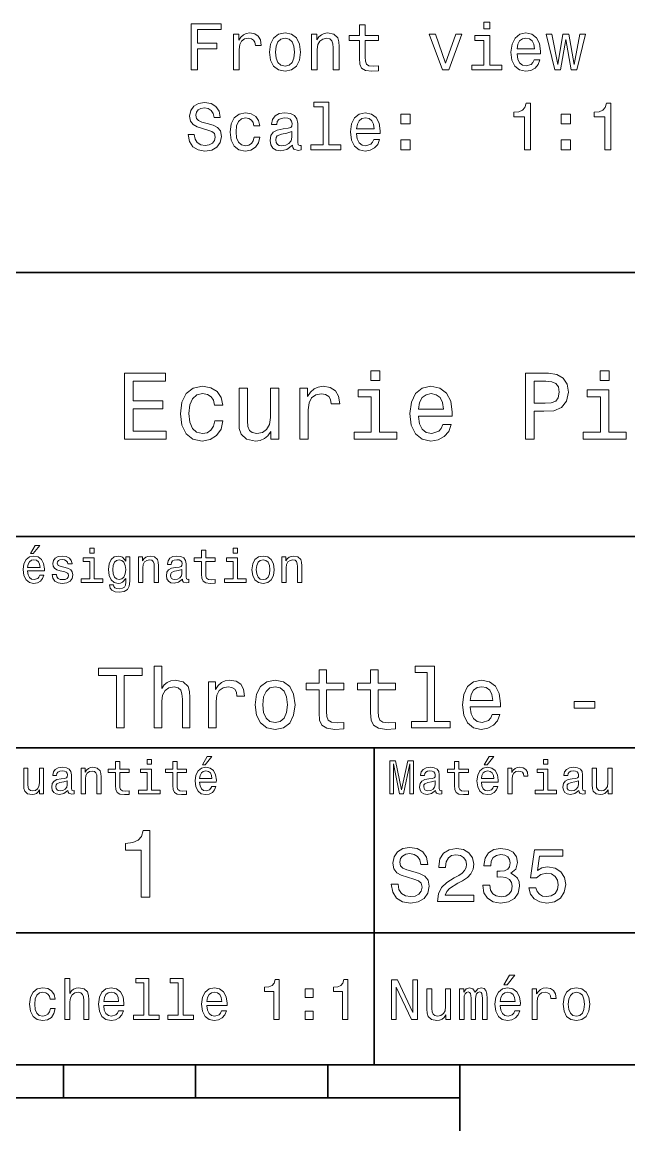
# Model space of a CAD drawing. Extents: x 0 to 297, y 0 to 210.
# Drawn here: x 165.4 to 211.3, y 5 to 89 of the extents above; entities that cross this region are included whole.
import ezdxf

# ---------------------------------------------------------------- set-up
doc = ezdxf.new("R2010")
doc.units = 0

msp = doc.modelspace()

# ---------------------------------------------------------------- linework, layer by layer
at = {"color": 7, "lineweight": 35}
for p, q in [((97, 70), (287, 70)), ((162, 50), (287, 50)), ((162, 34), (287, 34)), ((162, 20), (287, 20)), ((10, 10), (287, 10)), ((97, 10), (287, 10)), ((98.5, 7.5), (198.5, 7.5))]:
    msp.add_line(p, q, dxfattribs=at)
at = {"color": 7, "lineweight": 35, "ltscale": 0.35}
msp.add_line((192, 20), (192, 34), dxfattribs=at)
at = {"color": 7, "lineweight": 35, "ltscale": 0.25}
msp.add_line((192, 10), (192, 20), dxfattribs=at)
at = {"color": 7, "lineweight": 35, "ltscale": 0.0625}
for p, q in [((168.5, 10), (168.5, 7.5)), ((178.5, 10), (178.5, 7.5)), ((188.5, 10), (188.5, 7.5))]:
    msp.add_line(p, q, dxfattribs=at)
at = {"color": 7, "lineweight": 35, "ltscale": 0.125}
msp.add_line((198.5, 10), (198.5, 5), dxfattribs=at)
at = {"color": 7, "lineweight": 13}
for points in [[(178.160248, 85.343369), (178.629272, 85.343369), (178.629272, 86.952156), (180.101898, 86.952156), (180.101898, 87.370743), (178.629272, 87.370743), (178.629272, 88.419739), (180.439789, 88.419739), (180.439789, 88.843369), (178.160248, 88.843369)], [(190.889359, 87.582565), (190.889359, 86.225937), (190.919617, 85.78717), (191.060822, 85.484581), (191.343246, 85.308067), (191.822357, 85.247551), (192.346848, 85.272766), (192.346848, 85.656052), (191.963562, 85.625786), (191.615585, 85.666138), (191.428986, 85.792213), (191.348297, 86.004028), (191.33316, 86.301582), (191.33316, 87.582565), (192.346848, 87.582565), (192.346848, 87.9608), (191.33316, 87.9608), (191.33316, 88.752594), (190.889359, 88.752594), (190.889359, 87.9608), (190.122787, 87.9608), (190.122787, 87.582565)], [(200.774078, 88.964409), (200.305069, 88.964409), (200.305069, 88.460083), (200.774078, 88.460083)], [(181.352615, 85.343369), (181.796417, 85.343369), (181.796417, 86.89164), (181.841812, 87.264839), (181.977982, 87.532127), (182.199875, 87.693512), (182.497421, 87.748985), (182.71933, 87.713684), (182.885757, 87.612823), (182.986618, 87.441353), (183.021927, 87.209366), (183.470764, 87.209366), (183.410248, 87.617867), (183.24382, 87.91037), (182.966446, 88.086884), (182.588211, 88.1474), (182.330994, 88.107056), (182.1091, 88.006195), (181.912415, 87.834724), (181.756073, 87.602737), (181.756073, 88.051582), (181.352615, 88.051582)], [(184.091095, 86.694954), (184.171783, 86.079681), (184.403763, 85.625786), (184.771927, 85.343369), (185.266159, 85.247551), (185.755356, 85.343369), (186.123505, 85.620743), (186.355499, 86.074638), (186.441238, 86.694954), (186.355499, 87.310226), (186.123505, 87.769157), (185.755356, 88.046539), (185.266159, 88.1474), (184.771927, 88.046539), (184.403763, 87.764114), (184.171783, 87.310226)], [(184.544983, 86.699997), (184.590363, 87.153885), (184.731583, 87.481697), (184.958527, 87.683426), (185.266159, 87.754028), (185.568756, 87.683426), (185.7957, 87.48674), (185.936905, 87.153885), (185.987335, 86.699997), (185.936905, 86.241066), (185.7957, 85.908211), (185.568756, 85.706482), (185.266159, 85.640923), (184.958527, 85.706482), (184.731583, 85.908211), (184.590363, 86.241066)], [(187.25824, 85.343369), (187.702042, 85.343369), (187.702042, 86.906769), (187.747421, 87.264839), (187.893677, 87.527084), (188.120621, 87.688469), (188.423218, 87.748985), (188.665298, 87.698555), (188.816589, 87.562386), (188.892242, 87.335442), (188.91745, 87.032852), (188.91745, 85.343369), (189.361267, 85.343369), (189.361267, 87.123627), (189.341095, 87.481697), (189.250305, 87.779251), (188.952759, 88.051582), (188.488785, 88.1474), (188.231583, 88.112099), (188.014725, 88.016281), (187.828125, 87.854897), (187.68187, 87.638039), (187.68187, 88.051582), (187.25824, 88.051582)], [(197.178268, 85.343369), (197.647278, 85.343369), (198.635757, 88.051582), (198.176819, 88.051582), (197.415298, 85.867867), (196.638641, 88.051582), (196.174667, 88.051582)], [(200.758957, 85.716568), (200.758957, 87.9608), (199.619186, 87.9608), (199.619186, 87.582565), (200.315155, 87.582565), (200.315155, 85.716568), (199.407379, 85.716568), (199.407379, 85.343369), (201.676819, 85.343369), (201.676819, 85.716568)], [(202.826675, 86.568871), (204.601898, 86.568871), (204.606934, 86.775642), (204.526245, 87.355614), (204.304352, 87.789337), (203.951324, 88.051582), (203.4823, 88.1474), (203.023361, 88.046539), (202.670334, 87.764114), (202.44339, 87.305183), (202.362701, 86.699997), (202.438354, 86.079681), (202.665298, 85.625786), (203.013275, 85.343369), (203.467163, 85.247551), (203.860535, 85.31311), (204.183304, 85.484581), (204.420334, 85.756912), (204.556503, 86.120026), (204.117737, 86.120026), (204.026962, 85.918297), (203.895844, 85.766998), (203.522644, 85.645966), (203.235184, 85.701439), (203.018326, 85.877953), (202.877106, 86.165413), (202.826675, 86.553741)], [(202.826675, 86.94207), (202.882156, 87.290054), (203.018326, 87.547256), (203.225098, 87.703598), (203.497437, 87.759071), (203.764725, 87.703598), (203.971497, 87.547256), (204.097565, 87.290054), (204.14296, 86.94207)], [(206.114868, 85.343369), (206.518326, 87.643082), (206.921783, 85.343369), (207.345413, 85.343369), (208.011108, 88.051582), (207.582443, 88.051582), (207.133591, 85.751869), (206.735184, 88.051582), (206.296417, 88.051582), (205.89801, 85.751869), (205.449158, 88.051582), (205.025528, 88.051582), (205.691223, 85.343369)], [(178.397278, 80.451439), (177.938354, 80.451439), (178.039215, 79.916855), (178.291382, 79.523483), (178.679703, 79.286453), (179.204193, 79.200722), (179.723648, 79.28141), (180.111984, 79.503311), (180.3591, 79.851295), (180.449875, 80.310226), (180.374222, 80.72377), (180.162415, 80.991066), (179.819473, 81.16758), (179.360535, 81.298698), (178.967163, 81.394524), (178.709961, 81.50547), (178.563705, 81.666855), (178.518326, 81.919022), (178.563705, 82.145966), (178.694839, 82.317436), (178.896561, 82.433426), (179.173935, 82.47377), (179.45636, 82.42334), (179.678268, 82.28717), (179.824524, 82.060226), (179.895126, 81.752594), (180.35405, 81.752594), (180.35405, 81.76268), (180.273361, 82.23674), (180.036331, 82.589767), (179.663132, 82.811668), (179.158813, 82.887314), (178.704926, 82.811668), (178.351898, 82.599854), (178.124954, 82.272041), (178.04425, 81.848412), (178.109818, 81.470169), (178.301468, 81.212967), (178.60405, 81.041496), (179.017593, 80.91037), (179.426102, 80.79438), (179.733734, 80.683426), (179.920334, 80.522041), (179.985901, 80.259796), (179.925385, 79.992508), (179.769043, 79.790779), (179.532013, 79.664696), (179.224365, 79.624352), (178.881439, 79.679825), (178.619186, 79.841209), (178.452759, 80.103455)], [(188.140793, 82.54438), (188.140793, 79.669739), (187.227982, 79.669739), (187.227982, 79.296539), (189.492386, 79.296539), (189.492386, 79.669739), (188.58461, 79.669739), (188.58461, 82.91758), (187.444839, 82.91758), (187.444839, 82.54438)], [(203.391525, 79.296539), (203.850449, 79.296539), (203.850449, 82.821754), (203.507507, 82.821754), (203.416733, 82.514122), (203.235184, 82.307343), (202.957794, 82.18631), (202.574524, 82.145966), (202.574524, 81.787895), (203.391525, 81.787895)], [(209.463562, 79.296539), (209.922501, 79.296539), (209.922501, 82.821754), (209.579559, 82.821754), (209.488785, 82.514122), (209.30722, 82.307343), (209.029846, 82.18631), (208.646561, 82.145966), (208.646561, 81.787895), (209.463562, 81.787895)], [(182.910965, 81.107056), (183.349731, 81.107056), (183.258957, 81.510513), (183.042099, 81.828239), (182.704193, 82.024925), (182.265442, 82.100571), (181.781296, 81.99971), (181.413132, 81.717285), (181.181152, 81.258354), (181.100449, 80.643082), (181.176102, 80.032852), (181.403046, 79.578957), (181.761108, 79.296539), (182.250305, 79.200722), (182.684021, 79.276367), (183.021927, 79.488182), (183.253906, 79.821037), (183.354782, 80.264839), (182.931152, 80.264839), (182.855499, 79.982422), (182.714279, 79.770599), (182.512558, 79.639481), (182.265442, 79.599136), (181.957809, 79.664696), (181.735901, 79.866425), (181.599731, 80.194237), (181.554337, 80.658211), (181.599731, 81.112099), (181.740936, 81.439911), (181.967896, 81.64164), (182.265442, 81.712242), (182.527679, 81.666855), (182.724365, 81.550865), (182.855499, 81.359222)], [(185.830994, 79.649567), (185.830994, 79.634438), (185.856216, 79.462967), (185.93187, 79.341927), (186.249588, 79.246109), (186.496704, 79.286453), (186.496704, 79.629395), (186.390793, 79.614265), (186.249588, 79.679825), (186.224365, 79.881554), (186.224365, 81.283569), (186.163849, 81.64164), (185.987335, 81.893799), (185.679703, 82.045097), (185.245987, 82.100571), (184.822357, 82.040054), (184.509674, 81.868584), (184.312988, 81.601295), (184.247421, 81.248268), (184.247421, 81.21801), (184.645844, 81.21801), (184.681152, 81.429825), (184.792099, 81.581123), (184.973648, 81.671898), (185.23085, 81.707199), (185.477982, 81.681984), (185.654495, 81.606339), (185.760391, 81.475212), (185.7957, 81.293655), (185.775528, 81.081841), (185.694839, 80.975937), (185.493103, 80.925499), (185.114868, 80.885155), (184.681152, 80.79438), (184.373505, 80.632996), (184.191956, 80.380836), (184.136475, 80.007637), (184.186905, 79.674782), (184.343246, 79.427666), (184.595413, 79.271324), (184.94339, 79.215851), (185.412415, 79.321754)], [(190.682587, 80.522041), (192.457809, 80.522041), (192.462845, 80.728813), (192.382156, 81.308784), (192.160248, 81.742508), (191.80722, 82.004753), (191.338211, 82.100571), (190.879272, 81.99971), (190.526245, 81.717285), (190.299301, 81.258354), (190.218613, 80.653168), (190.29425, 80.032852), (190.52121, 79.578957), (190.869186, 79.296539), (191.323074, 79.200722), (191.716446, 79.266281), (192.039215, 79.437752), (192.276245, 79.710083), (192.412415, 80.073196), (191.973648, 80.073196), (191.882874, 79.871468), (191.751755, 79.720169), (191.378555, 79.599136), (191.091095, 79.65461), (190.874222, 79.831123), (190.733017, 80.118584), (190.682587, 80.506912)], [(190.682587, 80.895241), (190.738068, 81.243225), (190.874222, 81.500427), (191.080994, 81.656769), (191.353333, 81.712242), (191.620621, 81.656769), (191.827393, 81.500427), (191.953476, 81.243225), (191.998871, 80.895241)], [(194.026245, 81.253311), (194.722214, 81.253311), (194.722214, 82.004753), (194.026245, 82.004753)], [(206.170334, 81.253311), (206.866302, 81.253311), (206.866302, 82.004753), (206.170334, 82.004753)], [(185.780563, 80.244667), (185.720047, 79.982422), (185.55867, 79.780685), (185.316589, 79.649567), (185.019043, 79.604179), (184.827393, 79.629395), (184.691238, 79.710083), (184.605499, 79.851295), (184.580276, 80.047981), (184.600449, 80.224495), (184.681152, 80.350571), (185.003906, 80.491783), (185.412415, 80.552299), (185.780563, 80.67334)], [(194.026245, 79.296539), (194.722214, 79.296539), (194.722214, 80.047981), (194.026245, 80.047981)], [(206.170334, 79.296539), (206.866302, 79.296539), (206.866302, 80.047981), (206.170334, 80.047981)], [(173.109512, 57.381123), (176.279541, 57.381123), (176.279541, 57.986309), (173.772339, 57.986309), (173.772339, 59.679394), (176.005768, 59.679394), (176.005768, 60.277374), (173.772339, 60.277374), (173.772339, 61.775936), (176.221893, 61.775936), (176.221893, 62.381123), (173.109512, 62.381123)], [(192.439484, 62.554031), (191.769455, 62.554031), (191.769455, 61.833572), (192.439484, 61.833572)], [(203.462524, 57.381123), (204.125351, 57.381123), (204.125351, 59.492073), (204.860229, 59.492073), (205.602295, 59.528095), (206.193085, 59.780258), (206.574921, 60.270172), (206.704605, 60.940201), (206.603745, 61.559795), (206.315552, 62.013687), (205.840057, 62.287464), (205.191635, 62.381123), (203.462524, 62.381123)], [(209.788177, 62.554031), (209.118149, 62.554031), (209.118149, 61.833572), (209.788177, 61.833572)], [(179.932281, 59.967579), (180.559082, 59.967579), (180.429398, 60.543945), (180.119598, 60.997837), (179.636887, 61.278816), (179.010086, 61.386887), (178.318436, 61.242794), (177.792511, 60.839336), (177.46109, 60.183716), (177.345825, 59.304752), (177.453888, 58.432995), (177.778091, 57.78458), (178.289627, 57.381123), (178.988464, 57.244236), (179.608063, 57.352303), (180.090775, 57.6549), (180.42218, 58.130402), (180.566284, 58.764408), (179.96109, 58.764408), (179.853027, 58.36095), (179.651291, 58.058357), (179.363113, 57.871037), (179.010086, 57.8134), (178.570602, 57.907059), (178.253601, 58.195244), (178.059082, 58.663544), (177.994232, 59.326366), (178.059082, 59.974781), (178.260803, 60.443081), (178.585007, 60.731266), (179.010086, 60.83213), (179.38472, 60.767288), (179.66571, 60.601585), (179.853027, 60.327808)], [(186.380402, 57.381123), (187.014404, 57.381123), (187.014404, 59.592937), (187.079254, 60.12608), (187.273773, 60.507923), (187.590775, 60.738472), (188.015854, 60.817722), (188.332855, 60.767288), (188.570602, 60.623199), (188.714691, 60.378242), (188.765121, 60.046829), (189.406342, 60.046829), (189.319885, 60.630402), (189.082123, 61.048271), (188.685883, 61.30043), (188.145538, 61.386887), (187.778091, 61.32925), (187.46109, 61.185158), (187.180115, 60.940201), (186.956772, 60.608788), (186.956772, 61.25), (186.380402, 61.25)], [(195.37175, 59.131844), (197.907776, 59.131844), (197.914978, 59.427231), (197.799713, 60.255764), (197.482712, 60.875359), (196.978378, 61.25), (196.30835, 61.386887), (195.65274, 61.242794), (195.148407, 60.839336), (194.824203, 60.183716), (194.708923, 59.319164), (194.817001, 58.432995), (195.141205, 57.78458), (195.638321, 57.381123), (196.286743, 57.244236), (196.848694, 57.337894), (197.309799, 57.582851), (197.648407, 57.971901), (197.842941, 58.490631), (197.216141, 58.490631), (197.086456, 58.20245), (196.899139, 57.986309), (196.365997, 57.8134), (195.955322, 57.892651), (195.645538, 58.14481), (195.443802, 58.555473), (195.37175, 59.110229)], [(205.01152, 61.76873), (205.443802, 61.725502), (205.760803, 61.588615), (205.94812, 61.336452), (206.01297, 60.940201), (205.940918, 60.522331), (205.746399, 60.270172), (205.414978, 60.140488), (204.96109, 60.104465), (204.125351, 60.104465), (204.125351, 61.76873)], [(184.788177, 61.25), (184.154175, 61.25), (184.154175, 59.016571), (184.082123, 58.497837), (183.873199, 58.123196), (183.548996, 57.892651), (183.123917, 57.820602), (182.785294, 57.878242), (182.569168, 58.051151), (182.446686, 58.346542), (182.417862, 58.764408), (182.417862, 61.25), (181.783859, 61.25), (181.783859, 58.706772), (181.805481, 58.195244), (181.942368, 57.770172), (182.360229, 57.381123), (183.030258, 57.244236), (183.390488, 57.294666), (183.700287, 57.424351), (183.966858, 57.647694), (184.182999, 57.971901), (184.182999, 57.381123), (184.788177, 57.381123)], [(192.417862, 57.914265), (192.417862, 61.120316), (190.789627, 61.120316), (190.789627, 60.579971), (191.783859, 60.579971), (191.783859, 57.914265), (190.48703, 57.914265), (190.48703, 57.381123), (193.729111, 57.381123), (193.729111, 57.914265)], [(195.37175, 59.664986), (195.451004, 60.162102), (195.645538, 60.529537), (195.940918, 60.75288), (196.329971, 60.83213), (196.711807, 60.75288), (197.007202, 60.529537), (197.187317, 60.162102), (197.252167, 59.664986)], [(209.766571, 57.914265), (209.766571, 61.120316), (208.138321, 61.120316), (208.138321, 60.579971), (209.132568, 60.579971), (209.132568, 57.914265), (207.835724, 57.914265), (207.835724, 57.381123), (211.077805, 57.381123), (211.077805, 57.914265)], [(166.004318, 48.728386), (166.216858, 48.728386), (166.717575, 49.340778), (166.364548, 49.340778)], [(170.824203, 49.117435), (170.489197, 49.117435), (170.489197, 48.757202), (170.824203, 48.757202)], [(178.943802, 48.130402), (178.943802, 47.161381), (178.965424, 46.84798), (179.066284, 46.631844), (179.268005, 46.505764), (179.610229, 46.462536), (179.984863, 46.480545), (179.984863, 46.754322), (179.71109, 46.732708), (179.46254, 46.761528), (179.329254, 46.851585), (179.271606, 47.00288), (179.260803, 47.215416), (179.260803, 48.130402), (179.984863, 48.130402), (179.984863, 48.400574), (179.260803, 48.400574), (179.260803, 48.966137), (178.943802, 48.966137), (178.943802, 48.400574), (178.396255, 48.400574), (178.396255, 48.130402)], [(181.667145, 49.117435), (181.332138, 49.117435), (181.332138, 48.757202), (181.667145, 48.757202)], [(165.784576, 47.406338), (167.052597, 47.406338), (167.056198, 47.554035), (166.998566, 47.9683), (166.840057, 48.278099), (166.587891, 48.465416), (166.252884, 48.533859), (165.925079, 48.461815), (165.672913, 48.260086), (165.510803, 47.932278), (165.453171, 47.5), (165.507202, 47.056915), (165.669312, 46.732708), (165.917862, 46.530979), (166.242081, 46.462536), (166.523056, 46.509365), (166.753601, 46.631844), (166.922913, 46.826366), (167.020172, 47.085735), (166.706772, 47.085735), (166.641937, 46.941643), (166.548264, 46.833572), (166.281708, 46.747116), (166.07637, 46.786743), (165.921463, 46.912823), (165.820602, 47.118156), (165.784576, 47.395531)], [(165.784576, 47.672909), (165.824203, 47.921471), (165.921463, 48.105186), (166.069168, 48.216858), (166.263687, 48.256485), (166.454605, 48.216858), (166.60231, 48.105186), (166.692368, 47.921471), (166.724777, 47.672909)], [(168.623199, 47.658501), (168.317001, 47.730545), (168.090057, 47.8134), (168.014404, 47.982708), (168.036026, 48.101585), (168.111664, 48.188038), (168.234146, 48.242073), (168.41066, 48.263687), (168.579971, 48.242073), (168.713257, 48.177231), (168.799713, 48.079971), (168.835739, 47.950287), (169.145538, 47.950287), (169.145538, 47.957493), (169.091492, 48.191643), (168.943802, 48.375359), (168.713257, 48.490635), (168.41066, 48.533859), (168.104462, 48.490635), (167.881119, 48.371758), (167.740631, 48.195244), (167.697403, 47.971901), (167.729828, 47.755764), (167.830688, 47.604465), (167.996399, 47.496399), (168.237747, 47.42075), (168.590775, 47.334293), (168.806915, 47.244236), (168.864548, 47.172188), (168.886169, 47.064121), (168.853745, 46.930836), (168.767288, 46.829971), (168.626801, 46.765129), (168.439484, 46.743515), (168.241348, 46.765129), (168.09726, 46.840778), (168, 46.963257), (167.960373, 47.132565), (167.654175, 47.132565), (167.704605, 46.844379), (167.85231, 46.635445), (168.086456, 46.509365), (168.41066, 46.462536), (168.749283, 46.509365), (168.997833, 46.635445), (169.149139, 46.837173), (169.203171, 47.100143), (169.163544, 47.327087), (169.05188, 47.481987), (168.868149, 47.582851)], [(170.8134, 46.79755), (170.8134, 48.400574), (169.999283, 48.400574), (169.999283, 48.130402), (170.496399, 48.130402), (170.496399, 46.79755), (169.847977, 46.79755), (169.847977, 46.530979), (171.469025, 46.530979), (171.469025, 46.79755)], [(173.518738, 46.617435), (173.518738, 48.465416), (173.216141, 48.465416), (173.216141, 48.152016), (172.967575, 48.4366), (172.816284, 48.508644), (172.646973, 48.533859), (172.340775, 48.461815), (172.103027, 48.260086), (171.94812, 47.935879), (171.894089, 47.5), (171.94812, 47.060516), (172.103027, 46.736309), (172.340775, 46.530979), (172.646973, 46.462536), (172.819885, 46.487751), (172.963974, 46.552593), (173.216141, 46.826366), (173.216141, 46.552593), (173.187317, 46.336456), (173.108063, 46.181557), (172.956772, 46.091499), (172.729828, 46.059078), (172.531708, 46.080692), (172.391205, 46.134727), (172.30835, 46.228386), (172.283142, 46.354465), (171.976944, 46.354465), (171.976944, 46.340057), (172.023773, 46.109509), (172.167862, 45.9366), (172.398407, 45.824928), (172.711823, 45.785301), (173.086456, 45.839336), (173.335022, 45.990635), (173.47551, 46.253601)], [(172.221909, 47.5), (172.254318, 47.820606), (172.351593, 48.058357), (172.502884, 48.198845), (172.704605, 48.249279), (172.917145, 48.198845), (173.075653, 48.058357), (173.172913, 47.820606), (173.208939, 47.5), (173.172913, 47.172188), (173.075653, 46.938038), (172.917145, 46.793949), (172.704605, 46.747116), (172.502884, 46.793949), (172.351593, 46.938038), (172.254318, 47.175793)], [(174.181549, 46.530979), (174.498566, 46.530979), (174.498566, 47.647694), (174.530975, 47.903458), (174.635452, 48.090778), (174.797546, 48.206051), (175.013687, 48.249279), (175.1866, 48.213257), (175.294662, 48.115993), (175.348709, 47.953888), (175.366714, 47.737751), (175.366714, 46.530979), (175.683716, 46.530979), (175.683716, 47.802593), (175.669312, 48.058357), (175.604462, 48.270893), (175.391937, 48.465416), (175.060516, 48.533859), (174.876801, 48.508644), (174.721909, 48.440201), (174.588623, 48.324928), (174.484146, 48.170029), (174.484146, 48.465416), (174.181549, 48.465416)], [(177.499283, 46.783142), (177.499283, 46.772335), (177.517288, 46.649857), (177.57132, 46.5634), (177.798264, 46.494957), (177.974777, 46.523773), (177.974777, 46.76873), (177.899139, 46.757923), (177.798264, 46.804756), (177.780258, 46.948845), (177.780258, 47.950287), (177.73703, 48.206051), (177.610947, 48.386166), (177.391205, 48.494236), (177.081406, 48.533859), (176.778824, 48.490635), (176.555481, 48.368156), (176.414978, 48.177231), (176.368149, 47.925072), (176.368149, 47.903458), (176.65274, 47.903458), (176.677948, 48.054756), (176.757202, 48.162823), (176.886887, 48.227665), (177.070602, 48.25288), (177.247116, 48.234871), (177.373199, 48.180836), (177.448853, 48.087173), (177.47406, 47.957493), (177.459656, 47.806194), (177.402023, 47.730545), (177.257919, 47.694523), (176.987747, 47.665707), (176.677948, 47.600864), (176.458206, 47.485592), (176.328537, 47.305473), (176.28891, 47.038906), (176.324921, 46.801151), (176.4366, 46.624638), (176.616714, 46.512966), (176.86528, 46.473343), (177.200287, 46.548992)], [(181.656342, 46.79755), (181.656342, 48.400574), (180.842224, 48.400574), (180.842224, 48.130402), (181.33934, 48.130402), (181.33934, 46.79755), (180.690918, 46.79755), (180.690918, 46.530979), (182.311966, 46.530979), (182.311966, 46.79755)], [(182.762253, 47.496399), (182.819885, 47.056915), (182.985596, 46.732708), (183.248566, 46.530979), (183.601593, 46.462536), (183.951004, 46.530979), (184.213974, 46.729107), (184.379684, 47.053314), (184.440918, 47.496399), (184.379684, 47.935879), (184.213974, 48.263687), (183.951004, 48.461815), (183.601593, 48.533859), (183.248566, 48.461815), (182.985596, 48.260086), (182.819885, 47.935879)], [(183.086456, 47.5), (183.118881, 47.824207), (183.219742, 48.058357), (183.381851, 48.20245), (183.601593, 48.25288), (183.817719, 48.20245), (183.979828, 48.061958), (184.080688, 47.824207), (184.116714, 47.5), (184.080688, 47.172188), (183.979828, 46.934437), (183.817719, 46.790344), (183.601593, 46.743515), (183.381851, 46.790344), (183.219742, 46.934437), (183.118881, 47.172188)], [(185.024506, 46.530979), (185.341492, 46.530979), (185.341492, 47.647694), (185.373917, 47.903458), (185.478394, 48.090778), (185.640488, 48.206051), (185.856628, 48.249279), (186.029541, 48.213257), (186.137604, 48.115993), (186.19165, 47.953888), (186.209656, 47.737751), (186.209656, 46.530979), (186.526657, 46.530979), (186.526657, 47.802593), (186.512253, 48.058357), (186.447403, 48.270893), (186.234879, 48.465416), (185.903458, 48.533859), (185.719742, 48.508644), (185.56485, 48.440201), (185.431564, 48.324928), (185.327087, 48.170029), (185.327087, 48.465416), (185.024506, 48.465416)], [(177.463257, 47.208214), (177.420029, 47.020893), (177.304749, 46.876801), (177.131851, 46.783142), (176.919312, 46.750721), (176.782425, 46.76873), (176.68515, 46.826366), (176.623917, 46.927231), (176.605911, 47.067722), (176.620316, 47.193802), (176.677948, 47.283859), (176.908508, 47.384727), (177.200287, 47.427952), (177.463257, 47.514408)], [(172.505051, 35.530258), (173.101593, 35.530258), (173.101593, 39.485588), (174.463257, 39.485588), (174.463257, 40.030258), (171.136902, 40.030258), (171.136902, 39.485588), (172.505051, 39.485588)], [(175.364563, 35.530258), (175.935165, 35.530258), (175.935165, 37.540344), (175.99353, 38.000721), (176.181564, 38.337894), (176.473358, 38.545387), (176.862396, 38.623199), (177.173645, 38.558357), (177.368164, 38.383286), (177.465424, 38.091499), (177.497849, 37.70245), (177.497849, 35.530258), (178.068451, 35.530258), (178.068451, 37.819164), (178.042511, 38.279537), (177.925797, 38.662102), (177.543243, 39.012245), (176.946701, 39.135445), (176.622482, 39.090057), (176.343674, 38.966858), (176.110245, 38.772331), (175.935165, 38.506485), (175.935165, 40.185879), (175.364563, 40.185879)], [(187.840073, 38.409222), (187.840073, 36.664986), (187.878967, 36.100864), (188.060532, 35.711815), (188.423645, 35.484871), (189.039642, 35.407059), (189.713989, 35.43948), (189.713989, 35.932274), (189.221191, 35.893372), (188.773788, 35.945244), (188.533875, 36.107349), (188.43013, 36.379681), (188.410675, 36.762245), (188.410675, 38.409222), (189.713989, 38.409222), (189.713989, 38.895531), (188.410675, 38.895531), (188.410675, 39.913544), (187.840073, 39.913544), (187.840073, 38.895531), (186.854477, 38.895531), (186.854477, 38.409222)], [(191.74353, 38.409222), (191.74353, 36.664986), (191.782425, 36.100864), (191.963989, 35.711815), (192.327103, 35.484871), (192.943085, 35.407059), (193.617447, 35.43948), (193.617447, 35.932274), (193.124649, 35.893372), (192.677246, 35.945244), (192.437332, 36.107349), (192.333588, 36.379681), (192.314133, 36.762245), (192.314133, 38.409222), (193.617447, 38.409222), (193.617447, 38.895531), (192.314133, 38.895531), (192.314133, 39.913544), (191.74353, 39.913544), (191.74353, 38.895531), (190.757935, 38.895531), (190.757935, 38.409222)], [(196.016571, 39.706051), (196.016571, 36.010086), (194.842941, 36.010086), (194.842941, 35.530258), (197.754333, 35.530258), (197.754333, 36.010086), (196.587189, 36.010086), (196.587189, 40.185879), (195.121765, 40.185879), (195.121765, 39.706051)], [(179.481995, 35.530258), (180.052597, 35.530258), (180.052597, 37.520893), (180.110962, 38.000721), (180.286026, 38.344379), (180.571335, 38.551872), (180.953903, 38.623199), (181.239197, 38.577808), (181.453186, 38.448124), (181.582855, 38.227665), (181.62825, 37.929394), (182.205338, 37.929394), (182.127533, 38.454609), (181.913559, 38.830692), (181.556931, 39.057636), (181.070618, 39.135445), (180.739929, 39.083572), (180.45462, 38.953888), (180.201736, 38.733429), (180.000732, 38.435158), (180.000732, 39.012245), (179.481995, 39.012245)], [(183.002884, 37.268009), (183.106628, 36.476944), (183.404907, 35.893372), (183.87825, 35.530258), (184.513702, 35.407059), (185.142654, 35.530258), (185.615997, 35.886887), (185.914276, 36.470459), (186.024506, 37.268009), (185.914276, 38.059078), (185.615997, 38.649136), (185.142654, 39.005764), (184.513702, 39.135445), (183.87825, 39.005764), (183.404907, 38.642651), (183.106628, 38.059078)], [(183.586456, 37.274494), (183.644821, 37.858067), (183.82637, 38.279537), (184.118164, 38.538902), (184.513702, 38.629681), (184.90274, 38.538902), (185.194534, 38.286022), (185.376083, 37.858067), (185.440933, 37.274494), (185.376083, 36.684437), (185.194534, 36.256481), (184.90274, 35.997116), (184.513702, 35.912823), (184.118164, 35.997116), (183.82637, 36.256481), (183.644821, 36.684437)], [(199.284592, 37.105907), (201.567017, 37.105907), (201.573486, 37.371758), (201.469757, 38.117435), (201.184448, 38.675072), (200.73056, 39.012245), (200.127533, 39.135445), (199.537476, 39.005764), (199.083588, 38.642651), (198.791794, 38.052593), (198.688049, 37.274494), (198.785309, 36.476944), (199.077103, 35.893372), (199.524506, 35.530258), (200.108078, 35.407059), (200.613846, 35.491352), (201.028824, 35.711815), (201.333588, 36.061958), (201.508652, 36.528816), (200.944534, 36.528816), (200.82782, 36.269451), (200.659225, 36.074928), (200.179398, 35.919308), (199.809814, 35.990631), (199.530991, 36.217579), (199.349426, 36.587173), (199.284592, 37.086452)], [(199.284592, 37.585735), (199.355911, 38.033138), (199.530991, 38.363831), (199.796844, 38.564842), (200.146988, 38.636166), (200.490646, 38.564842), (200.7565, 38.363831), (200.918594, 38.033138), (200.976959, 37.585735)], [(207.149872, 37.015129), (208.719025, 37.015129), (208.719025, 37.527378), (207.149872, 37.527378)], [(172.438034, 32.130402), (172.438034, 31.161383), (172.459656, 30.847982), (172.560516, 30.631844), (172.762253, 30.505762), (173.104462, 30.462536), (173.479111, 30.480547), (173.479111, 30.754322), (173.205338, 30.732708), (172.956772, 30.761526), (172.823486, 30.851583), (172.765854, 31.002882), (172.755035, 31.215418), (172.755035, 32.130402), (173.479111, 32.130402), (173.479111, 32.400574), (172.755035, 32.400574), (172.755035, 32.966137), (172.438034, 32.966137), (172.438034, 32.400574), (171.890488, 32.400574), (171.890488, 32.130402)], [(175.161377, 33.117435), (174.82637, 33.117435), (174.82637, 32.757202), (175.161377, 32.757202)], [(176.775223, 32.130402), (176.775223, 31.161383), (176.796829, 30.847982), (176.89769, 30.631844), (177.099426, 30.505762), (177.44165, 30.462536), (177.816284, 30.480547), (177.816284, 30.754322), (177.542511, 30.732708), (177.293945, 30.761526), (177.16066, 30.851583), (177.103027, 31.002882), (177.092224, 31.215418), (177.092224, 32.130402), (177.816284, 32.130402), (177.816284, 32.400574), (177.092224, 32.400574), (177.092224, 32.966137), (176.775223, 32.966137), (176.775223, 32.400574), (176.227661, 32.400574), (176.227661, 32.130402)], [(179.015854, 32.728386), (179.228394, 32.728386), (179.729111, 33.340778), (179.376083, 33.340778)], [(193.183716, 30.530979), (193.46109, 30.530979), (193.46109, 32.80043), (193.929398, 30.530979), (194.239197, 30.530979), (194.703888, 32.80043), (194.703888, 30.530979), (194.984863, 30.530979), (194.984863, 33.030979), (194.545395, 33.030979), (194.08429, 30.826368), (193.626801, 33.030979), (193.183716, 33.030979)], [(198.100861, 32.130402), (198.100861, 31.161383), (198.122482, 30.847982), (198.223343, 30.631844), (198.425079, 30.505762), (198.767288, 30.462536), (199.141937, 30.480547), (199.141937, 30.754322), (198.868149, 30.732708), (198.619598, 30.761526), (198.486313, 30.851583), (198.42868, 31.002882), (198.417862, 31.215418), (198.417862, 32.130402), (199.141937, 32.130402), (199.141937, 32.400574), (198.417862, 32.400574), (198.417862, 32.966137), (198.100861, 32.966137), (198.100861, 32.400574), (197.553314, 32.400574), (197.553314, 32.130402)], [(200.341492, 32.728386), (200.554031, 32.728386), (201.054749, 33.340778), (200.701736, 33.340778)], [(205.161377, 33.117435), (204.82637, 33.117435), (204.82637, 32.757202), (205.161377, 32.757202)], [(166.998566, 32.465416), (166.681549, 32.465416), (166.681549, 31.348703), (166.645538, 31.089336), (166.541061, 30.902016), (166.378967, 30.786743), (166.166428, 30.750719), (165.997116, 30.779539), (165.889053, 30.865993), (165.827805, 31.013687), (165.8134, 31.222622), (165.8134, 32.465416), (165.496399, 32.465416), (165.496399, 31.193804), (165.507202, 30.93804), (165.575653, 30.725504), (165.784576, 30.530979), (166.119598, 30.462536), (166.299713, 30.487751), (166.454605, 30.552593), (166.587891, 30.664265), (166.695969, 30.826368), (166.695969, 30.530979), (166.998566, 30.530979)], [(168.824921, 30.78314), (168.824921, 30.772333), (168.842941, 30.649855), (168.896973, 30.5634), (169.123917, 30.494957), (169.30043, 30.523775), (169.30043, 30.768732), (169.224777, 30.757925), (169.123917, 30.804754), (169.105911, 30.948847), (169.105911, 31.950287), (169.062683, 32.206051), (168.9366, 32.386166), (168.716858, 32.494236), (168.407059, 32.533859), (168.104462, 32.490635), (167.881119, 32.368156), (167.740631, 32.177231), (167.693802, 31.925072), (167.693802, 31.903458), (167.978394, 31.903458), (168.003601, 32.054756), (168.082855, 32.162823), (168.21254, 32.227665), (168.396255, 32.25288), (168.572769, 32.234871), (168.698853, 32.180836), (168.77449, 32.087173), (168.799713, 31.957493), (168.785309, 31.806194), (168.727661, 31.730547), (168.583572, 31.694523), (168.3134, 31.665705), (168.003601, 31.600864), (167.783859, 31.48559), (167.654175, 31.305475), (167.614548, 31.038904), (167.650574, 30.801151), (167.762253, 30.62464), (167.942368, 30.512968), (168.190918, 30.473343), (168.52594, 30.54899)], [(169.844376, 30.530979), (170.161377, 30.530979), (170.161377, 31.647694), (170.193802, 31.903458), (170.298279, 32.090778), (170.460373, 32.206051), (170.676514, 32.249279), (170.849426, 32.213257), (170.957489, 32.115993), (171.011536, 31.95389), (171.029541, 31.737751), (171.029541, 30.530979), (171.346542, 30.530979), (171.346542, 31.802593), (171.332138, 32.058357), (171.267288, 32.270893), (171.054749, 32.465416), (170.723343, 32.533859), (170.539627, 32.508644), (170.38472, 32.440201), (170.251434, 32.324928), (170.146973, 32.170029), (170.146973, 32.465416), (169.844376, 32.465416)], [(175.150574, 30.79755), (175.150574, 32.400574), (174.336456, 32.400574), (174.336456, 32.130402), (174.833572, 32.130402), (174.833572, 30.79755), (174.185165, 30.79755), (174.185165, 30.530979), (175.806198, 30.530979), (175.806198, 30.79755)], [(178.796112, 31.40634), (180.064117, 31.40634), (180.067719, 31.554033), (180.010086, 31.9683), (179.851593, 32.278099), (179.599426, 32.465416), (179.264404, 32.533859), (178.9366, 32.461815), (178.684433, 32.260086), (178.522339, 31.932276), (178.464691, 31.5), (178.518738, 31.056915), (178.680832, 30.732708), (178.929398, 30.530979), (179.253601, 30.462536), (179.534576, 30.509365), (179.765137, 30.631844), (179.934433, 30.826368), (180.031708, 31.085733), (179.718292, 31.085733), (179.653458, 30.941643), (179.559799, 30.833572), (179.293228, 30.747118), (179.087891, 30.786743), (178.932999, 30.912823), (178.832138, 31.118155), (178.796112, 31.395533)], [(178.796112, 31.672911), (178.835739, 31.921469), (178.932999, 32.105186), (179.080688, 32.216858), (179.275208, 32.256485), (179.466141, 32.216858), (179.613831, 32.105186), (179.703888, 31.921469), (179.736313, 31.672911)], [(196.656342, 30.78314), (196.656342, 30.772333), (196.674347, 30.649855), (196.728394, 30.5634), (196.955338, 30.494957), (197.131851, 30.523775), (197.131851, 30.768732), (197.056198, 30.757925), (196.955338, 30.804754), (196.937317, 30.948847), (196.937317, 31.950287), (196.894089, 32.206051), (196.768005, 32.386166), (196.548264, 32.494236), (196.23848, 32.533859), (195.935883, 32.490635), (195.71254, 32.368156), (195.572052, 32.177231), (195.525223, 31.925072), (195.525223, 31.903458), (195.809799, 31.903458), (195.835022, 32.054756), (195.914261, 32.162823), (196.043945, 32.227665), (196.227661, 32.25288), (196.404175, 32.234871), (196.530258, 32.180836), (196.605911, 32.087173), (196.631119, 31.957493), (196.616714, 31.806194), (196.559082, 31.730547), (196.414978, 31.694523), (196.144806, 31.665705), (195.835022, 31.600864), (195.61528, 31.48559), (195.485596, 31.305475), (195.445969, 31.038904), (195.481995, 30.801151), (195.593658, 30.62464), (195.773773, 30.512968), (196.022339, 30.473343), (196.357346, 30.54899)], [(200.121765, 31.40634), (201.389771, 31.40634), (201.393372, 31.554033), (201.335739, 31.9683), (201.177231, 32.278099), (200.925079, 32.465416), (200.590057, 32.533859), (200.262253, 32.461815), (200.010086, 32.260086), (199.847977, 31.932276), (199.790344, 31.5), (199.844376, 31.056915), (200.006485, 30.732708), (200.255051, 30.530979), (200.579254, 30.462536), (200.860229, 30.509365), (201.090775, 30.631844), (201.260086, 30.826368), (201.357346, 31.085733), (201.043945, 31.085733), (200.979111, 30.941643), (200.885452, 30.833572), (200.618881, 30.747118), (200.413544, 30.786743), (200.258652, 30.912823), (200.157776, 31.118155), (200.121765, 31.395533)], [(200.121765, 31.672911), (200.161377, 31.921469), (200.258652, 32.105186), (200.406342, 32.216858), (200.600861, 32.256485), (200.791794, 32.216858), (200.939484, 32.105186), (201.029541, 31.921469), (201.061966, 31.672911)], [(202.131851, 30.530979), (202.448853, 30.530979), (202.448853, 31.636887), (202.481262, 31.903458), (202.578537, 32.094379), (202.73703, 32.209652), (202.94957, 32.249279), (203.108063, 32.224064), (203.226944, 32.152016), (203.298996, 32.029537), (203.324203, 31.863832), (203.644806, 31.863832), (203.601593, 32.155621), (203.482712, 32.364552), (203.284576, 32.490635), (203.014404, 32.533859), (202.830688, 32.505043), (202.672195, 32.432995), (202.531708, 32.310516), (202.420029, 32.144814), (202.420029, 32.465416), (202.131851, 32.465416)], [(205.150574, 30.79755), (205.150574, 32.400574), (204.336456, 32.400574), (204.336456, 32.130402), (204.833572, 32.130402), (204.833572, 30.79755), (204.185165, 30.79755), (204.185165, 30.530979), (205.806198, 30.530979), (205.806198, 30.79755)], [(207.499283, 30.78314), (207.499283, 30.772333), (207.517288, 30.649855), (207.57132, 30.5634), (207.798264, 30.494957), (207.974777, 30.523775), (207.974777, 30.768732), (207.899139, 30.757925), (207.798264, 30.804754), (207.780258, 30.948847), (207.780258, 31.950287), (207.73703, 32.206051), (207.610947, 32.386166), (207.391205, 32.494236), (207.081406, 32.533859), (206.778824, 32.490635), (206.555481, 32.368156), (206.414978, 32.177231), (206.368149, 31.925072), (206.368149, 31.903458), (206.65274, 31.903458), (206.677948, 32.054756), (206.757202, 32.162823), (206.886887, 32.227665), (207.070602, 32.25288), (207.247116, 32.234871), (207.373199, 32.180836), (207.448853, 32.087173), (207.47406, 31.957493), (207.459656, 31.806194), (207.402023, 31.730547), (207.257919, 31.694523), (206.987747, 31.665705), (206.677948, 31.600864), (206.458206, 31.48559), (206.328537, 31.305475), (206.28891, 31.038904), (206.324921, 30.801151), (206.4366, 30.62464), (206.616714, 30.512968), (206.86528, 30.473343), (207.200287, 30.54899)], [(210.010086, 32.465416), (209.693085, 32.465416), (209.693085, 31.348703), (209.657059, 31.089336), (209.552597, 30.902016), (209.390488, 30.786743), (209.177948, 30.750719), (209.008636, 30.779539), (208.900574, 30.865993), (208.83934, 31.013687), (208.824921, 31.222622), (208.824921, 32.465416), (208.507919, 32.465416), (208.507919, 31.193804), (208.518738, 30.93804), (208.587173, 30.725504), (208.796112, 30.530979), (209.131119, 30.462536), (209.311234, 30.487751), (209.466141, 30.552593), (209.599426, 30.664265), (209.707489, 30.826368), (209.707489, 30.530979), (210.010086, 30.530979)], [(168.78891, 31.208212), (168.745682, 31.020893), (168.630402, 30.876801), (168.457489, 30.78314), (168.244965, 30.750719), (168.108063, 30.768732), (168.010803, 30.826368), (167.94957, 30.927233), (167.931549, 31.067722), (167.945969, 31.193804), (168.003601, 31.283861), (168.234146, 31.384726), (168.52594, 31.427954), (168.78891, 31.514408)], [(196.620316, 31.208212), (196.577087, 31.020893), (196.461823, 30.876801), (196.28891, 30.78314), (196.07637, 30.750719), (195.939484, 30.768732), (195.842224, 30.826368), (195.780975, 30.927233), (195.76297, 31.067722), (195.777374, 31.193804), (195.835022, 31.283861), (196.065567, 31.384726), (196.357346, 31.427954), (196.620316, 31.514408)], [(207.463257, 31.208212), (207.420029, 31.020893), (207.304749, 30.876801), (207.131851, 30.78314), (206.919312, 30.750719), (206.782425, 30.768732), (206.68515, 30.826368), (206.623917, 30.927233), (206.605911, 31.067722), (206.620316, 31.193804), (206.677948, 31.283861), (206.908508, 31.384726), (207.200287, 31.427954), (207.463257, 31.514408)], [(174.370316, 22.700289), (175.025925, 22.700289), (175.025925, 27.736313), (174.536011, 27.736313), (174.406326, 27.296831), (174.146973, 27.001442), (173.750717, 26.828531), (173.203171, 26.770893), (173.203171, 26.259367), (174.370316, 26.259367)], [(193.824203, 23.680117), (193.299713, 23.680117), (193.414978, 23.069164), (193.703171, 22.619596), (194.146973, 22.348703), (194.746399, 22.250721), (195.340057, 22.342941), (195.783859, 22.596542), (196.066284, 22.994238), (196.170029, 23.518732), (196.083572, 23.991356), (195.841492, 24.296831), (195.44957, 24.49856), (194.925079, 24.648417), (194.47551, 24.757925), (194.181549, 24.884727), (194.014404, 25.069164), (193.96254, 25.357349), (194.014404, 25.616714), (194.164261, 25.812681), (194.394806, 25.945246), (194.711823, 25.991356), (195.034576, 25.933718), (195.288177, 25.778099), (195.455338, 25.518732), (195.536026, 25.167149), (196.060516, 25.167149), (196.060516, 25.178675), (195.968292, 25.720463), (195.697403, 26.12392), (195.270889, 26.377522), (194.694519, 26.463978), (194.175797, 26.377522), (193.772339, 26.135448), (193.51297, 25.760807), (193.420746, 25.276657), (193.495682, 24.844381), (193.714691, 24.550434), (194.060516, 24.354467), (194.533142, 24.204613), (195, 24.072046), (195.351578, 23.945246), (195.564835, 23.760807), (195.639771, 23.461096), (195.570602, 23.155621), (195.391937, 22.925074), (195.121033, 22.780981), (194.769455, 22.734871), (194.377518, 22.798271), (194.077805, 22.98271), (193.887604, 23.282421)], [(196.798264, 22.360231), (199.547546, 22.360231), (199.547546, 22.855909), (197.374634, 22.855909), (197.495682, 23.126802), (197.703171, 23.351585), (198.342941, 23.760807), (198.682999, 23.933718), (199.0634, 24.181557), (199.33429, 24.469742), (199.489914, 24.809799), (199.547546, 25.195967), (199.44957, 25.680117), (199.17868, 26.06052), (198.763687, 26.302595), (198.227661, 26.38905), (197.674347, 26.291067), (197.253601, 26.020174), (196.982712, 25.587896), (196.890488, 25.017292), (196.890488, 24.9366), (197.414978, 24.9366), (197.414978, 24.98271), (197.466858, 25.374641), (197.622482, 25.662825), (197.870316, 25.847263), (198.198853, 25.910664), (198.533142, 25.853027), (198.780975, 25.708935), (198.942368, 25.48415), (199, 25.201729), (198.959656, 24.9366), (198.850143, 24.711817), (198.66571, 24.51585), (198.412109, 24.342941), (198.072052, 24.158503), (197.507202, 23.801153), (197.109512, 23.42075), (196.873199, 22.959656), (196.798264, 22.377522)], [(200.221909, 23.616716), (200.221909, 23.57637), (200.314117, 23.023056), (200.585022, 22.60807), (201.01152, 22.342941), (201.57637, 22.244957), (202.175797, 22.342941), (202.625366, 22.596542), (202.913544, 23), (203.017288, 23.518732), (202.971176, 23.858791), (202.844376, 24.135448), (202.636887, 24.348703), (202.360229, 24.504324), (202.734863, 24.815563), (202.867432, 25.311239), (202.780975, 25.760807), (202.533142, 26.100864), (202.129684, 26.314121), (201.57637, 26.38905), (201.057632, 26.296831), (200.659943, 26.043228), (200.400574, 25.639771), (200.314117, 25.103746), (200.314117, 25.063402), (200.827087, 25.063402), (200.873199, 25.432278), (201.023056, 25.697407), (201.265137, 25.858791), (201.605194, 25.916428), (201.904892, 25.870317), (202.123917, 25.749281), (202.256485, 25.553314), (202.30835, 25.288185), (202.256485, 25.005764), (202.118149, 24.815563), (201.876083, 24.700289), (201.547546, 24.665707), (201.322769, 24.671471), (201.322769, 24.216139), (201.605194, 24.227667), (201.968292, 24.175793), (202.239197, 24.037464), (202.400574, 23.812681), (202.458206, 23.518732), (202.394806, 23.184439), (202.227661, 22.9366), (201.96254, 22.780981), (201.610947, 22.729107), (201.247833, 22.786745), (200.982712, 22.959656), (200.815567, 23.236313), (200.752167, 23.616716)], [(203.714691, 23.40346), (203.841492, 22.930836), (204.123917, 22.56196), (204.53891, 22.331413), (205.069168, 22.244957), (205.651291, 22.348703), (206.106628, 22.631124), (206.394806, 23.080692), (206.504318, 23.657061), (206.406342, 24.193085), (206.129684, 24.613834), (205.697403, 24.884727), (205.138336, 24.98271), (204.706055, 24.913546), (204.371765, 24.723343), (204.533142, 25.801153), (206.285309, 25.801153), (206.285309, 26.273777), (204.146973, 26.273777), (203.829971, 24.152739), (204.291061, 24.152739), (204.625366, 24.423632), (205.05188, 24.521614), (205.420746, 24.458214), (205.703171, 24.273777), (205.881851, 23.991356), (205.945251, 23.628242), (205.881851, 23.265131), (205.697403, 22.98271), (205.414978, 22.804035), (205.05188, 22.740635), (204.746399, 22.780981), (204.510086, 22.913546), (204.337173, 23.121038), (204.250717, 23.40346)], [(201.809799, 16.065563), (202.06485, 16.065563), (202.66571, 16.800432), (202.242081, 16.800432)], [(168.610947, 13.428675), (168.991348, 13.428675), (168.991348, 14.768732), (169.030258, 15.075649), (169.155624, 15.300432), (169.350143, 15.438761), (169.609512, 15.490635), (169.817001, 15.447407), (169.946686, 15.330692), (170.011536, 15.136168), (170.033142, 14.876801), (170.033142, 13.428675), (170.413544, 13.428675), (170.413544, 14.954612), (170.396255, 15.261528), (170.318451, 15.516571), (170.0634, 15.75), (169.66571, 15.832133), (169.44957, 15.801874), (169.263687, 15.719741), (169.108063, 15.590058), (168.991348, 15.412825), (168.991348, 16.532421), (168.610947, 16.532421)], [(174.572052, 16.212536), (174.572052, 13.748559), (173.789627, 13.748559), (173.789627, 13.428675), (175.730545, 13.428675), (175.730545, 13.748559), (174.952454, 13.748559), (174.952454, 16.532421), (173.97551, 16.532421), (173.97551, 16.212536)], [(177.174347, 16.212536), (177.174347, 13.748559), (176.391937, 13.748559), (176.391937, 13.428675), (178.332855, 13.428675), (178.332855, 13.748559), (177.554749, 13.748559), (177.554749, 16.532421), (176.577805, 16.532421), (176.577805, 16.212536)], [(184.416412, 13.428675), (184.809784, 13.428675), (184.809784, 16.450289), (184.515839, 16.450289), (184.438034, 16.1866), (184.28241, 16.009367), (184.044662, 15.905621), (183.716125, 15.871038), (183.716125, 15.564121), (184.416412, 15.564121)], [(189.621033, 13.428675), (190.014404, 13.428675), (190.014404, 16.450289), (189.720459, 16.450289), (189.642639, 16.1866), (189.48703, 16.009367), (189.249268, 15.905621), (188.920746, 15.871038), (188.920746, 15.564121), (189.621033, 15.564121)], [(193.315567, 13.428675), (193.674347, 13.428675), (193.674347, 15.888329), (194.824203, 13.428675), (195.286743, 13.428675), (195.286743, 16.428675), (194.92363, 16.428675), (194.92363, 13.969021), (193.786743, 16.428675), (193.315567, 16.428675)], [(167.48703, 14.980548), (167.863113, 14.980548), (167.785309, 15.326369), (167.599426, 15.598703), (167.309799, 15.767292), (166.933716, 15.832133), (166.518738, 15.745678), (166.203171, 15.503603), (166.004318, 15.110231), (165.935165, 14.582853), (166, 14.059798), (166.194519, 13.67075), (166.501434, 13.428675), (166.920746, 13.346542), (167.292511, 13.411384), (167.582138, 13.592939), (167.780975, 13.878242), (167.867432, 14.258646), (167.504318, 14.258646), (167.439484, 14.016571), (167.318451, 13.835014), (167.145538, 13.722623), (166.933716, 13.688041), (166.670029, 13.744237), (166.479828, 13.917148), (166.363113, 14.198127), (166.324203, 14.595821), (166.363113, 14.984871), (166.484146, 15.26585), (166.67868, 15.438761), (166.933716, 15.49928), (167.158508, 15.460375), (167.327087, 15.360951), (167.439484, 15.196686)], [(171.546112, 14.479107), (173.067719, 14.479107), (173.072052, 14.656341), (173.002884, 15.153459), (172.812683, 15.525217), (172.510086, 15.75), (172.108063, 15.832133), (171.714691, 15.745678), (171.412109, 15.503603), (171.217575, 15.110231), (171.148422, 14.591499), (171.213257, 14.059798), (171.407776, 13.67075), (171.706055, 13.428675), (172.095108, 13.346542), (172.432281, 13.402739), (172.708939, 13.549712), (172.912109, 13.783141), (173.028824, 14.09438), (172.65274, 14.09438), (172.574936, 13.92147), (172.46254, 13.791787), (172.142654, 13.688041), (171.896255, 13.735591), (171.710373, 13.886888), (171.58934, 14.133286), (171.546112, 14.466139)], [(171.546112, 14.798992), (171.593658, 15.097262), (171.710373, 15.317724), (171.887604, 15.45173), (172.121033, 15.49928), (172.350143, 15.45173), (172.527374, 15.317724), (172.635452, 15.097262), (172.674347, 14.798992)], [(179.353027, 14.479107), (180.874634, 14.479107), (180.878967, 14.656341), (180.809799, 15.153459), (180.619598, 15.525217), (180.317001, 15.75), (179.914978, 15.832133), (179.521606, 15.745678), (179.219025, 15.503603), (179.02449, 15.110231), (178.955338, 14.591499), (179.020172, 14.059798), (179.214691, 13.67075), (179.51297, 13.428675), (179.902023, 13.346542), (180.239197, 13.402739), (180.515854, 13.549712), (180.719025, 13.783141), (180.835739, 14.09438), (180.459656, 14.09438), (180.381851, 13.92147), (180.269455, 13.791787), (179.94957, 13.688041), (179.703171, 13.735591), (179.517288, 13.886888), (179.396255, 14.133286), (179.353027, 14.466139)], [(179.353027, 14.798992), (179.400574, 15.097262), (179.517288, 15.317724), (179.694519, 15.45173), (179.927948, 15.49928), (180.157059, 15.45173), (180.33429, 15.317724), (180.442368, 15.097262), (180.481262, 14.798992)], [(186.798264, 15.105908), (187.394806, 15.105908), (187.394806, 15.75), (186.798264, 15.75)], [(197.798279, 15.75), (197.417862, 15.75), (197.417862, 14.409943), (197.374634, 14.098703), (197.249283, 13.873919), (197.054749, 13.735591), (196.799713, 13.692364), (196.596542, 13.726946), (196.466858, 13.830692), (196.393372, 14.007925), (196.376083, 14.258646), (196.376083, 15.75), (195.995682, 15.75), (195.995682, 14.224064), (196.008652, 13.917148), (196.090775, 13.662104), (196.341492, 13.428675), (196.743515, 13.346542), (196.959656, 13.376801), (197.145538, 13.454611), (197.305481, 13.588617), (197.435165, 13.783141), (197.435165, 13.428675), (197.798279, 13.428675)], [(198.459656, 13.428675), (198.809799, 13.428675), (198.809799, 14.980548), (198.831406, 15.213978), (198.896255, 15.382565), (198.995682, 15.481989), (199.125366, 15.520894), (199.229111, 15.486312), (199.298279, 15.399857), (199.332855, 15.252882), (199.345825, 15.058358), (199.345825, 13.428675), (199.674347, 13.428675), (199.674347, 14.980548), (199.695969, 15.209655), (199.760803, 15.378242), (199.864548, 15.481989), (199.994232, 15.520894), (200.097977, 15.486312), (200.167145, 15.399857), (200.210373, 15.058358), (200.210373, 13.428675), (200.560516, 13.428675), (200.560516, 15.032421), (200.53891, 15.365274), (200.469742, 15.620317), (200.331406, 15.775937), (200.106628, 15.832133), (199.842941, 15.745678), (199.639771, 15.494957), (199.479828, 15.741355), (199.211823, 15.832133), (198.965424, 15.745678), (198.796829, 15.503603), (198.796829, 15.75), (198.459656, 15.75)], [(201.546112, 14.479107), (203.067719, 14.479107), (203.072052, 14.656341), (203.002884, 15.153459), (202.812683, 15.525217), (202.510086, 15.75), (202.108063, 15.832133), (201.714691, 15.745678), (201.412109, 15.503603), (201.217575, 15.110231), (201.148422, 14.591499), (201.213257, 14.059798), (201.407776, 13.67075), (201.706055, 13.428675), (202.095108, 13.346542), (202.432281, 13.402739), (202.708939, 13.549712), (202.912109, 13.783141), (203.028824, 14.09438), (202.65274, 14.09438), (202.574936, 13.92147), (202.46254, 13.791787), (202.142654, 13.688041), (201.896255, 13.735591), (201.710373, 13.886888), (201.58934, 14.133286), (201.546112, 14.466139)], [(201.546112, 14.798992), (201.593658, 15.097262), (201.710373, 15.317724), (201.887604, 15.45173), (202.121033, 15.49928), (202.350143, 15.45173), (202.527374, 15.317724), (202.635452, 15.097262), (202.674347, 14.798992)], [(203.958221, 13.428675), (204.338623, 13.428675), (204.338623, 14.755764), (204.377518, 15.075649), (204.494232, 15.304755), (204.684433, 15.443084), (204.939484, 15.490635), (205.129684, 15.460375), (205.272339, 15.373919), (205.358795, 15.226946), (205.389053, 15.028098), (205.773773, 15.028098), (205.721909, 15.378242), (205.579254, 15.628963), (205.341492, 15.78026), (205.017288, 15.832133), (204.796829, 15.797551), (204.606628, 15.711096), (204.438034, 15.564121), (204.304031, 15.365274), (204.304031, 15.75), (203.958221, 15.75)], [(206.305481, 14.587176), (206.374634, 14.059798), (206.573486, 13.67075), (206.889053, 13.428675), (207.312683, 13.346542), (207.731995, 13.428675), (208.047546, 13.666427), (208.246399, 14.055476), (208.319885, 14.587176), (208.246399, 15.114553), (208.047546, 15.507925), (207.731995, 15.745678), (207.312683, 15.832133), (206.889053, 15.745678), (206.573486, 15.503603), (206.374634, 15.114553)], [(206.694519, 14.591499), (206.733429, 14.980548), (206.854462, 15.261528), (207.048996, 15.434439), (207.312683, 15.494957), (207.572052, 15.434439), (207.766571, 15.26585), (207.887604, 14.980548), (207.930832, 14.591499), (207.887604, 14.198127), (207.766571, 13.912825), (207.572052, 13.739914), (207.312683, 13.683718), (207.048996, 13.739914), (206.854462, 13.912825), (206.733429, 14.198127)], [(186.798264, 13.428675), (187.394806, 13.428675), (187.394806, 14.072767), (186.798264, 14.072767)]]:
    msp.add_lwpolyline(points, close=True, dxfattribs=at)

doc.saveas('drawing.dxf')
